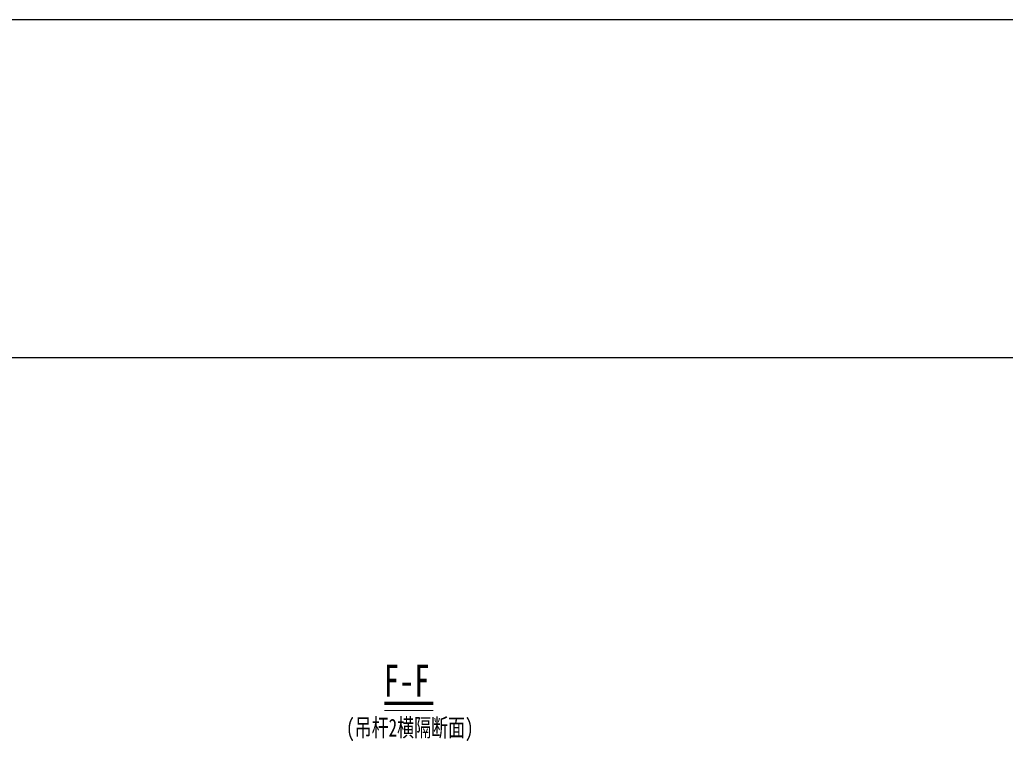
# Model space of a CAD drawing. Header units: millimetres. Extents: x -411717 to -116098, y 0 to 693159.
# Drawn here: x -170510 to -165894, y 315078 to 318458 of the extents above; entities that cross this region are included whole.
import ezdxf

# ---------------------------------------------------------------- set-up
doc = ezdxf.new("R2010")
doc.units = ezdxf.units.MM
doc.header["$LTSCALE"] = 2
for name, color, linetype, lineweight in [('加粗线', 6, 'Continuous', 25), ('标注', 4, 'Continuous', 13), ('细实线', 4, 'Continuous', 15), ('细线', 4, 'Continuous', 15)]:
    doc.layers.add(name, color=color, linetype=linetype, lineweight=lineweight)
doc.styles.get("Standard").update_dxf_attribs({"font": '仿宋_GB2312.ttf'})

msp = doc.modelspace()

# ---------------------------------------------------------------- linework, layer by layer
at = {"layer": '加粗线', "ltscale": 100, "const_width": 16.7}
msp.add_lwpolyline([(-168802.5, 315256), (-168572.5, 315256)], dxfattribs=at)
at = {"layer": '标注'}
for p, q in [((-141948.3, 318457.8), (-216405.5, 318457.8)), ((-141948.3, 316874.6), (-216405.5, 316874.6))]:
    msp.add_line(p, q, dxfattribs=at)
at = {"layer": '细线', "ltscale": 100, "const_width": 5}
msp.add_lwpolyline([(-168802.5, 315222.6), (-168572.5, 315222.6)], dxfattribs=at)

# ---------------------------------------------------------------- texts
at = {"width": 0.7}
msp.add_text('F-F', height=150, dxfattribs=at).set_placement((-168804.3, 315288))
at = {"layer": '细实线', "width": 0.7}
msp.add_text('(吊杆2横隔断面)', height=83.33, dxfattribs=at).set_placement((-168980.7, 315100.7))

doc.saveas('drawing.dxf')
